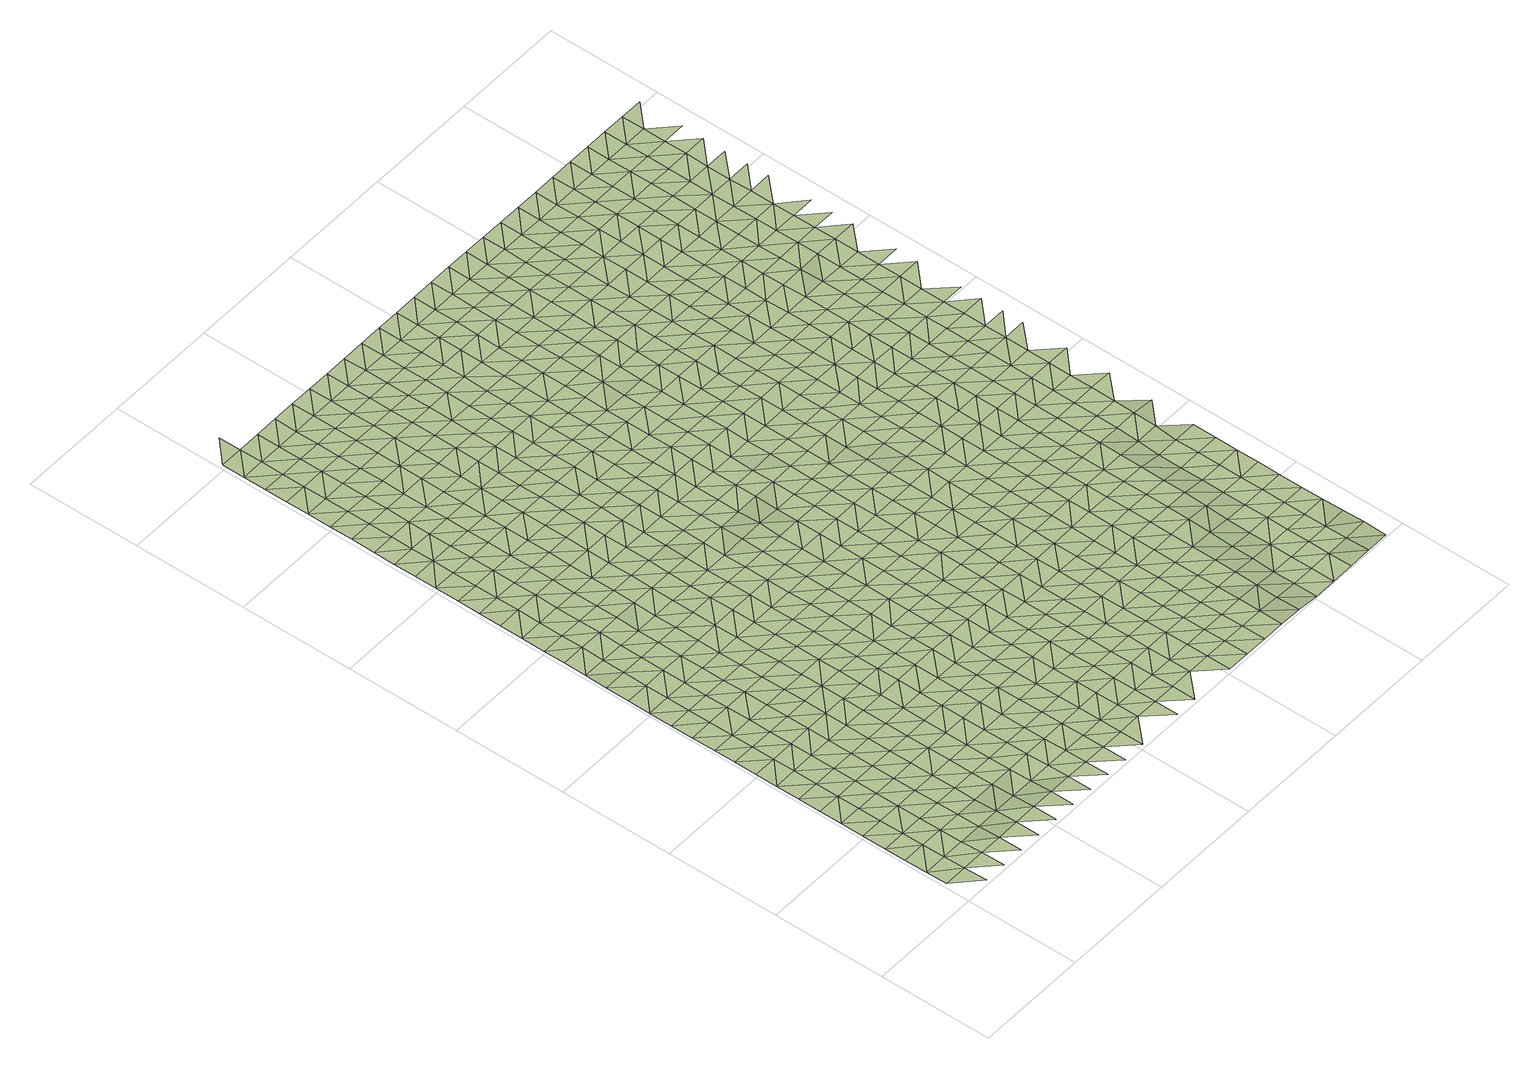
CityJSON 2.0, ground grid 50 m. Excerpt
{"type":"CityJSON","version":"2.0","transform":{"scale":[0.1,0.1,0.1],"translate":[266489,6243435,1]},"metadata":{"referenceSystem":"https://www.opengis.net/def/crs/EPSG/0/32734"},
"CityObjects":{
"terrain1":{"type":"TINRelief","geometry":[{"type":"CompositeSurface","lod":"1","boundaries":[[[0,1,2]],[[2,3,0]],[[4,5,1]],[[0,6,1]],[[5,4,7]],[[4,1,6]],[[8,9,7]],[[10,6,0]],[[8,7,4]],[[0,11,10]],[[12,13,9]],[[8,12,9]],[[4,6,14]],[[6,10,15]],[[14,8,4]],[[16,13,17]],[[12,18,13]],[[14,6,15]],[[16,17,19]],[[13,18,17]],[[20,12,8]],[[21,15,10]],[[8,14,22]],[[23,24,19]],[[25,21,10]],[[12,20,18]],[[8,22,20]],[[19,17,23]],[[14,15,26]],[[21,26,15]],[[18,27,17]],[[24,28,29]],[[23,30,24]],[[31,22,14]],[[18,20,27]],[[29,28,32]],[[26,31,14]],[[24,30,28]],[[17,33,23]],[[20,22,34]],[[33,17,27]],[[35,36,32]],[[37,26,21]],[[31,34,22]],[[38,30,23]],[[35,32,28]],[[37,21,39]],[[27,20,40]],[[23,33,38]],[[36,41,42]],[[43,31,26]],[[34,40,20]],[[41,36,35]],[[37,43,26]],[[44,33,27]],[[30,45,28]],[[30,38,46]],[[47,34,31]],[[48,49,42]],[[40,44,27]],[[35,28,45]],[[48,42,41]],[[31,43,47]],[[30,46,45]],[[38,33,50]],[[51,40,34]],[[52,53,49]],[[44,50,33]],[[35,54,41]],[[55,43,37]],[[34,47,51]],[[49,48,52]],[[56,46,38]],[[45,54,35]],[[37,57,55]],[[44,40,58]],[[50,56,38]],[[59,60,53]],[[58,40,51]],[[53,52,61]],[[48,41,62]],[[47,43,63]],[[54,64,41]],[[43,55,65]],[[66,50,44]],[[60,59,67]],[[45,46,68]],[[59,53,61]],[[56,69,46]],[[47,63,51]],[[48,62,52]],[[62,41,64]],[[44,58,66]],[[65,63,43]],[[45,68,54]],[[46,69,68]],[[70,56,50]],[[71,72,67]],[[58,51,73]],[[61,52,74]],[[50,66,70]],[[67,59,71]],[[75,64,54]],[[76,65,55]],[[73,51,63]],[[62,74,52]],[[69,56,77]],[[54,68,75]],[[78,76,55]],[[79,72,80]],[[77,56,70]],[[71,81,72]],[[59,61,82]],[[66,58,83]],[[58,73,84]],[[74,85,61]],[[79,80,86]],[[87,62,64]],[[88,63,65]],[[64,75,89]],[[80,72,81]],[[76,90,65]],[[66,83,70]],[[82,71,59]],[[68,69,91]],[[82,61,85]],[[83,58,84]],[[77,92,69]],[[63,88,73]],[[62,87,74]],[[87,64,89]],[[88,65,90]],[[93,86,94]],[[68,91,75]],[[69,92,91]],[[70,95,77]],[[96,81,71]],[[80,94,86]],[[97,84,73]],[[98,85,74]],[[95,70,83]],[[96,71,82]],[[89,75,99]],[[100,90,76]],[[97,73,88]],[[74,87,98]],[[101,102,93]],[[103,92,77]],[[94,104,93]],[[99,75,91]],[[76,105,100]],[[106,80,81]],[[84,107,83]],[[77,95,103]],[[81,96,108]],[[89,109,87]],[[102,101,110]],[[111,82,85]],[[101,93,104]],[[85,98,112]],[[97,107,84]],[[80,106,94]],[[88,90,113]],[[109,89,99]],[[106,81,108]],[[90,100,114]],[[115,95,83]],[[96,82,111]],[[91,92,116]],[[111,85,112]],[[92,103,117]],[[118,119,110]],[[87,120,98]],[[113,97,88]],[[107,115,83]],[[113,90,114]],[[121,104,94]],[[120,87,109]],[[118,110,101]],[[92,117,116]],[[122,99,91]],[[103,95,123]],[[124,108,96]],[[94,106,121]],[[125,107,97]],[[112,98,126]],[[127,128,119]],[[115,123,95]],[[124,96,111]],[[99,122,109]],[[114,100,129]],[[97,113,125]],[[118,127,119]],[[126,98,120]],[[91,116,122]],[[101,104,130]],[[108,131,106]],[[132,117,103]],[[104,121,133]],[[134,129,100]],[[112,135,111]],[[124,131,108]],[[123,132,103]],[[136,120,109]],[[130,118,101]],[[137,138,128]],[[139,115,107]],[[130,104,133]],[[107,125,140]],[[135,112,126]],[[127,141,128]],[[121,106,142]],[[113,114,143]],[[116,117,144]],[[136,109,122]],[[129,145,114]],[[138,137,146]],[[124,111,147]],[[131,142,106]],[[107,140,139]],[[128,141,137]],[[117,132,144]],[[113,143,125]],[[148,126,120]],[[149,123,115]],[[147,111,135]],[[143,114,145]],[[150,133,121]],[[151,127,118]],[[116,152,122]],[[120,136,148]],[[118,130,153]],[[154,146,155]],[[123,149,132]],[[156,131,124]],[[142,150,121]],[[115,139,149]],[[144,152,116]],[[140,125,157]],[[135,126,158]],[[127,151,141]],[[155,146,137]],[[118,153,151]],[[124,147,156]],[[133,159,130]],[[160,145,129]],[[143,157,125]],[[158,126,148]],[[154,161,162]],[[136,122,163]],[[150,159,133]],[[152,164,122]],[[129,165,160]],[[142,131,166]],[[167,137,141]],[[168,144,132]],[[161,154,155]],[[132,149,169]],[[131,156,170]],[[136,163,148]],[[171,153,130]],[[135,172,147]],[[139,140,173]],[[163,122,164]],[[157,174,140]],[[158,175,135]],[[141,151,167]],[[142,166,150]],[[176,177,162]],[[178,143,145]],[[159,171,130]],[[131,170,166]],[[168,132,169]],[[145,160,179]],[[139,173,149]],[[147,172,156]],[[180,152,144]],[[162,161,176]],[[135,175,172]],[[140,174,173]],[[181,155,137]],[[151,153,182]],[[143,178,157]],[[148,183,158]],[[137,167,184]],[[178,145,179]],[[185,159,150]],[[186,177,187]],[[152,180,164]],[[171,182,153]],[[183,148,163]],[[144,168,180]],[[188,169,149]],[[170,156,189]],[[185,150,166]],[[187,177,176]],[[137,184,181]],[[161,155,190]],[[191,174,157]],[[192,175,158]],[[167,151,193]],[[188,149,173]],[[172,189,156]],[[194,171,159]],[[163,164,195]],[[179,160,196]],[[157,178,191]],[[182,193,151]],[[158,183,192]],[[161,190,176]],[[197,186,198]],[[190,155,181]],[[185,194,159]],[[164,180,195]],[[187,199,186]],[[196,160,200]],[[166,170,201]],[[202,184,167]],[[168,169,203]],[[188,204,169]],[[189,205,170]],[[206,183,163]],[[207,182,171]],[[172,175,208]],[[209,173,174]],[[179,210,178]],[[197,198,211]],[[174,191,212]],[[175,192,213]],[[193,202,167]],[[186,199,198]],[[166,201,185]],[[176,214,187]],[[168,203,180]],[[195,206,163]],[[171,194,207]],[[170,205,201]],[[204,203,169]],[[210,179,196]],[[181,184,215]],[[173,209,188]],[[214,176,190]],[[175,213,208]],[[174,212,209]],[[216,193,182]],[[178,217,191]],[[192,183,218]],[[219,211,220]],[[221,189,172]],[[202,215,184]],[[222,194,185]],[[223,199,187]],[[224,195,180]],[[206,218,183]],[[182,207,216]],[[217,178,210]],[[198,220,211]],[[190,181,225]],[[204,188,226]],[[189,221,205]],[[227,196,200]],[[185,201,222]],[[187,214,223]],[[172,208,221]],[[224,180,203]],[[212,191,228]],[[229,213,192]],[[215,225,181]],[[188,209,226]],[[195,230,206]],[[231,202,193]],[[219,232,233]],[[196,227,210]],[[191,217,228]],[[193,216,234]],[[218,229,192]],[[220,235,219]],[[236,214,190]],[[207,194,237]],[[238,201,205]],[[239,198,199]],[[194,222,240]],[[230,195,224]],[[199,223,241]],[[212,242,209]],[[202,231,215]],[[203,204,243]],[[225,236,190]],[[193,234,231]],[[204,226,244]],[[205,221,238]],[[219,235,232]],[[245,218,206]],[[207,237,216]],[[208,213,246]],[[198,239,220]],[[240,237,194]],[[242,212,228]],[[229,247,213]],[[199,241,239]],[[222,201,248]],[[223,214,249]],[[217,210,250]],[[224,203,243]],[[245,206,230]],[[243,204,244]],[[210,227,251]],[[252,225,215]],[[209,253,226]],[[208,246,221]],[[236,249,214]],[[248,201,238]],[[213,247,246]],[[254,233,232]],[[234,216,255]],[[256,229,218]],[[257,235,220]],[[252,215,231]],[[210,251,250]],[[253,209,242]],[[258,240,222]],[[259,228,217]],[[260,241,223]],[[224,261,230]],[[218,245,256]],[[237,255,216]],[[220,239,257]],[[262,236,225]],[[244,226,263]],[[221,264,238]],[[248,258,222]],[[249,260,223]],[[243,261,224]],[[228,259,242]],[[247,229,265]],[[252,262,225]],[[217,250,259]],[[226,253,263]],[[264,221,246]],[[231,234,266]],[[232,235,267]],[[239,241,268]],[[251,227,269]],[[255,270,234]],[[265,229,256]],[[235,257,271]],[[245,230,272]],[[273,237,240]],[[238,274,248]],[[258,275,240]],[[261,276,230]],[[260,268,241]],[[269,227,277]],[[249,236,278]],[[266,252,231]],[[279,243,244]],[[262,280,236]],[[234,270,266]],[[244,263,281]],[[238,264,274]],[[235,271,267]],[[245,272,256]],[[246,247,282]],[[253,242,283]],[[257,239,284]],[[272,230,276]],[[242,259,285]],[[273,240,275]],[[265,286,247]],[[287,258,248]],[[288,255,237]],[[251,289,250]],[[243,279,261]],[[236,280,278]],[[279,244,281]],[[268,284,239]],[[251,269,290]],[[291,260,249]],[[253,283,263]],[[246,282,264]],[[247,286,282]],[[287,248,274]],[[242,285,283]],[[292,262,252]],[[255,288,270]],[[250,289,259]],[[293,265,256]],[[294,271,257]],[[237,273,288]],[[252,266,295]],[[251,290,289]],[[296,275,258]],[[260,291,268]],[[297,276,261]],[[249,278,291]],[[293,256,272]],[[284,294,257]],[[262,292,280]],[[298,281,263]],[[299,274,264]],[[258,287,296]],[[252,295,292]],[[261,279,297]],[[300,285,259]],[[265,301,286]],[[266,270,302]],[[263,283,298]],[[264,282,299]],[[271,303,267]],[[304,284,268]],[[305,290,269]],[[300,259,289]],[[288,302,270]],[[301,265,293]],[[294,306,271]],[[280,307,278]],[[308,272,276]],[[273,275,309]],[[275,296,310]],[[276,297,311]],[[304,268,291]],[[312,305,269]],[[287,274,313]],[[286,314,282]],[[315,295,266]],[[279,281,316]],[[307,280,292]],[[298,317,281]],[[299,318,274]],[[271,306,303]],[[272,308,293]],[[273,309,288]],[[283,285,319]],[[320,294,284]],[[308,276,311]],[[309,275,310]],[[300,321,285]],[[286,301,314]],[[302,315,266]],[[287,313,296]],[[278,322,291]],[[289,290,323]],[[279,316,297]],[[313,274,318]],[[316,281,317]],[[284,304,320]],[[305,324,290]],[[292,295,325]],[[283,319,298]],[[282,326,299]],[[307,322,278]],[[285,321,319]],[[327,302,288]],[[289,323,300]],[[301,293,328]],[[306,294,329]],[[326,282,314]],[[315,325,295]],[[290,324,323]],[[310,296,330]],[[311,297,331]],[[328,293,308]],[[327,288,309]],[[329,294,320]],[[332,317,298]],[[304,291,333]],[[334,318,299]],[[335,305,312]],[[313,330,296]],[[322,336,291]],[[331,297,316]],[[337,307,292]],[[321,300,338]],[[301,339,314]],[[302,340,315]],[[325,341,292]],[[298,319,332]],[[299,326,334]],[[311,342,308]],[[303,306,343]],[[304,333,320]],[[305,335,324]],[[300,323,338]],[[340,302,327]],[[333,291,336]],[[328,339,301]],[[329,344,306]],[[309,310,345]],[[337,292,341]],[[330,346,310]],[[342,311,331]],[[347,322,307]],[[348,313,318]],[[349,326,314]],[[350,319,321]],[[351,325,315]],[[352,316,317]],[[317,332,353]],[[318,334,354]],[[306,344,343]],[[355,328,308]],[[327,309,345]],[[320,356,329]],[[345,310,346]],[[321,338,350]],[[339,349,314]],[[351,315,340]],[[313,348,330]],[[322,347,336]],[[323,324,357]],[[316,352,331]],[[307,337,347]],[[355,308,342]],[[348,318,354]],[[352,317,353]],[[356,320,333]],[[324,335,358]],[[359,341,325]],[[332,319,360]],[[334,326,361]],[[327,362,340]],[[323,357,338]],[[363,344,329]],[[349,361,326]],[[325,351,359]],[[360,319,350]],[[324,358,357]],[[364,346,330]],[[333,336,365]],[[366,339,328]],[[367,342,331]],[[328,355,368]],[[345,362,327]],[[329,356,363]],[[369,353,332]],[[370,354,334]],[[330,348,364]],[[336,347,365]],[[367,331,352]],[[337,341,371]],[[338,372,350]],[[339,366,349]],[[341,359,373]],[[328,368,366]],[[360,369,332]],[[361,370,334]],[[374,355,342]],[[351,340,375]],[[343,344,376]],[[377,356,333]],[[378,358,335]],[[372,338,357]],[[362,379,340]],[[344,363,380]],[[337,371,347]],[[381,345,346]],[[348,354,382]],[[371,341,373]],[[346,364,383]],[[367,374,342]],[[365,377,333]],[[378,335,384]],[[350,385,360]],[[351,375,359]],[[352,353,386]],[[375,340,379]],[[369,387,353]],[[370,382,354]],[[344,380,376]],[[355,388,368]],[[345,381,362]],[[361,349,389]],[[363,356,390]],[[383,381,346]],[[349,366,391]],[[350,372,385]],[[364,348,392]],[[393,365,347]],[[357,358,394]],[[386,367,352]],[[355,374,388]],[[386,353,387]],[[377,390,356]],[[378,395,358]],[[373,359,396]],[[397,369,360]],[[393,347,371]],[[349,391,389]],[[382,392,348]],[[398,379,362]],[[368,399,366]],[[357,394,372]],[[400,380,363]],[[401,370,361]],[[375,396,359]],[[397,360,385]],[[358,395,394]],[[402,383,364]],[[365,403,377]],[[404,374,367]],[[384,405,378]],[[399,368,388]],[[362,381,398]],[[390,400,363]],[[406,387,369]],[[370,401,382]],[[392,402,364]],[[403,365,393]],[[361,389,401]],[[367,386,404]],[[371,373,407]],[[408,385,372]],[[391,366,409]],[[396,410,373]],[[369,397,406]],[[411,375,379]],[[380,412,376]],[[413,390,377]],[[395,378,414]],[[372,394,408]],[[379,398,415]],[[409,366,399]],[[400,416,380]],[[393,371,407]],[[417,388,374]],[[381,383,418]],[[407,373,410]],[[402,419,383]],[[374,404,420]],[[413,377,403]],[[378,405,414]],[[392,382,421]],[[375,411,396]],[[386,387,422]],[[411,379,415]],[[382,401,423]],[[387,406,424]],[[380,416,412]],[[388,417,399]],[[381,418,398]],[[391,425,389]],[[397,385,426]],[[427,394,395]],[[428,400,390]],[[417,374,420]],[[418,383,419]],[[408,429,385]],[[391,409,430]],[[393,431,403]],[[386,422,404]],[[382,423,421]],[[422,387,424]],[[395,414,427]],[[390,413,428]],[[432,402,392]],[[433,410,396]],[[389,425,401]],[[397,426,406]],[[407,431,393]],[[391,430,425]],[[426,385,429]],[[415,398,434]],[[394,435,408]],[[409,399,436]],[[416,400,437]],[[396,411,433]],[[402,432,419]],[[420,404,438]],[[405,439,414]],[[392,421,432]],[[436,399,417]],[[434,398,418]],[[435,394,427]],[[437,400,428]],[[424,406,440]],[[413,403,441]],[[442,423,401]],[[431,443,403]],[[438,404,422]],[[444,407,410]],[[445,429,408]],[[446,430,409]],[[415,447,411]],[[410,433,448]],[[426,440,406]],[[442,401,425]],[[420,449,417]],[[412,416,450]],[[413,441,428]],[[414,451,427]],[[408,435,445]],[[447,415,434]],[[441,403,443]],[[436,446,409]],[[437,452,416]],[[407,444,431]],[[453,418,419]],[[444,410,448]],[[419,432,454]],[[449,420,438]],[[451,414,439]],[[455,421,423]],[[411,456,433]],[[457,422,424]],[[440,458,424]],[[442,459,423]],[[416,452,450]],[[460,436,417]],[[425,430,461]],[[462,426,429]],[[435,427,463]],[[428,464,437]],[[453,419,454]],[[429,445,465]],[[446,466,430]],[[456,411,447]],[[421,455,432]],[[467,443,431]],[[468,434,418]],[[422,457,438]],[[460,417,449]],[[423,459,455]],[[457,424,458]],[[464,428,441]],[[463,427,451]],[[448,433,469]],[[426,462,440]],[[425,461,442]],[[431,444,467]],[[430,466,461]],[[462,429,465]],[[434,468,447]],[[435,470,445]],[[471,452,437]],[[418,453,468]],[[469,433,456]],[[454,432,472]],[[441,443,473]],[[474,446,436]],[[475,449,438]],[[476,451,439]],[[436,460,477]],[[470,435,463]],[[437,464,471]],[[448,478,444]],[[479,458,440]],[[459,442,480]],[[472,432,455]],[[443,467,473]],[[475,438,457]],[[465,445,481]],[[446,474,466]],[[478,448,469]],[[436,477,474]],[[440,462,479]],[[442,461,480]],[[482,460,449]],[[483,456,447]],[[452,484,450]],[[485,464,441]],[[486,463,451]],[[481,445,470]],[[447,468,487]],[[452,471,488]],[[444,489,467]],[[453,454,490]],[[491,455,459]],[[454,472,492]],[[475,482,449]],[[473,485,441]],[[476,486,451]],[[465,493,462]],[[456,483,469]],[[457,458,494]],[[489,444,478]],[[447,487,483]],[[458,479,495]],[[459,480,491]],[[452,488,484]],[[453,490,468]],[[496,461,466]],[[497,470,463]],[[471,464,498]],[[490,454,492]],[[493,465,481]],[[466,474,499]],[[455,500,472]],[[473,467,501]],[[502,477,460]],[[494,475,457]],[[482,503,460]],[[494,458,495]],[[485,498,464]],[[463,486,497]],[[504,478,469]],[[462,505,479]],[[461,496,480]],[[501,467,489]],[[455,491,500]],[[466,499,496]],[[487,468,506]],[[481,470,507]],[[477,502,474]],[[508,488,471]],[[460,503,502]],[[504,469,483]],[[505,462,493]],[[509,492,472]],[[485,473,510]],[[511,486,476]],[[506,468,490]],[[497,507,470]],[[498,508,471]],[[512,489,478]],[[513,482,475]],[[495,479,514]],[[480,515,491]],[[472,500,509]],[[473,501,510]],[[475,494,516]],[[517,493,481]],[[499,474,518]],[[504,512,478]],[[514,479,505]],[[515,480,496]],[[482,513,503]],[[483,487,519]],[[484,488,520]],[[507,517,481]],[[487,506,521]],[[475,516,513]],[[518,474,502]],[[508,522,488]],[[523,490,492]],[[500,491,524]],[[495,525,494]],[[526,498,485]],[[497,486,527]],[[509,528,492]],[[485,510,529]],[[486,511,530]],[[501,489,531]],[[499,532,496]],[[533,505,493]],[[519,504,483]],[[512,534,489]],[[487,521,519]],[[525,495,514]],[[524,491,515]],[[488,522,520]],[[535,502,503]],[[490,523,506]],[[527,507,497]],[[523,492,528]],[[517,533,493]],[[532,499,518]],[[485,529,526]],[[527,486,530]],[[509,500,536]],[[501,531,510]],[[537,508,498]],[[516,494,538]],[[489,534,531]],[[503,513,535]],[[539,515,496]],[[536,500,524]],[[538,494,525]],[[540,512,504]],[[541,521,506]],[[507,542,517]],[[514,505,543]],[[508,537,522]],[[496,532,539]],[[504,519,544]],[[533,545,505]],[[498,526,537]],[[546,528,509]],[[547,529,510]],[[548,518,502]],[[516,549,513]],[[530,511,550]],[[502,535,551]],[[506,523,541]],[[507,527,542]],[[512,540,534]],[[524,515,552]],[[509,536,546]],[[510,531,547]],[[504,544,540]],[[505,545,543]],[[549,516,538]],[[553,533,517]],[[521,554,519]],[[555,525,514]],[[502,551,548]],[[552,515,539]],[[513,556,535]],[[532,518,557]],[[522,558,520]],[[530,559,527]],[[553,517,542]],[[541,554,521]],[[522,537,560]],[[534,561,531]],[[523,528,562]],[[525,555,538]],[[526,529,563]],[[528,546,564]],[[556,513,549]],[[514,543,555]],[[547,565,529]],[[559,530,550]],[[536,524,566]],[[532,557,539]],[[567,545,533]],[[568,544,519]],[[561,534,540]],[[557,518,548]],[[552,569,524]],[[522,560,558]],[[551,535,570]],[[562,541,523]],[[542,527,571]],[[526,563,537]],[[562,528,564]],[[553,567,533]],[[554,568,519]],[[529,565,563]],[[531,572,547]],[[536,566,546]],[[570,535,556]],[[524,569,566]],[[571,527,559]],[[540,544,573]],[[545,574,543]],[[539,575,552]],[[549,538,576]],[[572,531,561]],[[538,555,577]],[[578,554,541]],[[551,579,548]],[[553,542,580]],[[581,560,537]],[[575,539,557]],[[568,573,544]],[[545,567,574]],[[564,546,582]],[[583,565,547]],[[556,549,576]],[[584,559,550]],[[579,551,570]],[[541,562,578]],[[580,542,571]],[[581,537,563]],[[538,577,576]],[[543,585,555]],[[586,569,552]],[[566,582,546]],[[547,572,583]],[[561,540,587]],[[588,567,553]],[[548,589,557]],[[573,590,540]],[[585,543,574]],[[552,575,586]],[[556,591,570]],[[592,568,554]],[[558,560,593]],[[594,571,559]],[[553,580,588]],[[554,578,595]],[[589,548,579]],[[581,596,560]],[[572,561,587]],[[562,564,597]],[[577,555,598]],[[599,563,565]],[[587,540,590]],[[582,600,564]],[[576,591,556]],[[565,583,601]],[[584,594,559]],[[602,566,569]],[[575,557,603]],[[554,595,592]],[[569,586,604]],[[598,555,585]],[[560,596,593]],[[579,570,605]],[[562,597,578]],[[606,573,568]],[[574,567,607]],[[563,599,581]],[[597,564,600]],[[567,588,608]],[[603,557,589]],[[565,601,599]],[[566,602,582]],[[572,609,583]],[[610,580,571]],[[591,605,570]],[[569,604,602]],[[594,611,571]],[[573,606,590]],[[575,612,586]],[[585,574,607]],[[613,576,577]],[[609,572,587]],[[607,567,608]],[[568,592,606]],[[577,598,614]],[[595,578,615]],[[580,610,588]],[[589,579,616]],[[596,581,617]],[[575,603,612]],[[571,611,610]],[[618,600,582]],[[601,583,619]],[[576,613,591]],[[605,616,579]],[[597,615,578]],[[581,599,617]],[[577,614,613]],[[585,620,598]],[[604,586,621]],[[622,594,584]],[[582,602,618]],[[619,583,609]],[[623,587,590]],[[608,588,624]],[[590,606,625]],[[620,585,607]],[[621,586,612]],[[605,591,626]],[[603,589,627]],[[596,628,593]],[[592,595,629]],[[601,630,599]],[[594,622,611]],[[610,624,588]],[[615,631,595]],[[616,632,589]],[[596,617,633]],[[584,634,622]],[[587,623,609]],[[635,597,600]],[[604,636,602]],[[614,598,637]],[[623,590,625]],[[600,618,638]],[[613,626,591]],[[630,601,619]],[[592,629,606]],[[589,632,627]],[[595,631,629]],[[637,598,620]],[[636,604,621]],[[596,633,628]],[[639,616,605]],[[597,635,615]],[[640,612,603]],[[607,608,641]],[[611,642,610]],[[599,643,617]],[[635,600,638]],[[624,644,608]],[[602,645,618]],[[646,619,609]],[[614,647,613]],[[626,639,605]],[[643,599,630]],[[611,622,642]],[[648,625,606]],[[620,607,641]],[[612,640,621]],[[646,609,623]],[[645,602,636]],[[603,627,640]],[[641,608,644]],[[614,637,647]],[[649,631,615]],[[650,632,616]],[[633,617,651]],[[648,606,629]],[[638,618,652]],[[653,624,610]],[[654,630,619]],[[613,655,626]],[[634,656,622]],[[615,635,649]],[[639,650,616]],[[610,642,657]],[[617,643,651]],[[620,658,637]],[[659,636,621]],[[652,618,645]],[[646,654,619]],[[647,655,613]],[[623,625,660]],[[624,653,644]],[[648,661,625]],[[610,657,653]],[[658,620,641]],[[659,621,640]],[[638,662,635]],[[663,639,626]],[[632,664,627]],[[665,629,631]],[[628,633,666]],[[622,667,642]],[[631,649,668]],[[650,669,632]],[[633,651,670]],[[660,646,623]],[[671,645,636]],[[647,637,672]],[[643,630,673]],[[660,625,661]],[[662,638,652]],[[626,655,663]],[[654,674,630]],[[667,622,656]],[[627,664,640]],[[641,644,675]],[[629,665,648]],[[631,668,665]],[[632,669,664]],[[672,637,658]],[[636,659,671]],[[633,670,666]],[[676,650,639]],[[635,677,649]],[[657,642,678]],[[643,673,651]],[[653,675,644]],[[630,674,673]],[[655,647,679]],[[639,663,676]],[[677,635,662]],[[678,642,667]],[[652,645,680]],[[681,654,646]],[[661,648,682]],[[683,658,641]],[[646,660,684]],[[645,671,685]],[[679,647,672]],[[668,649,686]],[[657,687,653]],[[669,650,688]],[[689,670,651]],[[659,640,690]],[[648,665,682]],[[664,691,640]],[[675,683,641]],[[654,681,674]],[[692,667,656]],[[645,685,680]],[[646,684,681]],[[688,650,676]],[[686,649,677]],[[687,657,678]],[[651,673,689]],[[660,661,693]],[[694,662,652]],[[663,655,695]],[[696,672,658]],[[659,690,671]],[[690,640,691]],[[655,679,697]],[[698,675,653]],[[668,699,665]],[[661,682,693]],[[683,696,658]],[[663,695,676]],[[662,694,677]],[[664,669,700]],[[670,701,666]],[[674,702,673]],[[703,678,667]],[[652,680,694]],[[653,687,698]],[[699,668,686]],[[695,655,697]],[[688,704,669]],[[689,705,670]],[[706,684,660]],[[685,671,707]],[[679,672,708]],[[674,681,702]],[[692,703,667]],[[709,683,675]],[[665,710,682]],[[693,706,660]],[[669,704,700]],[[696,708,672]],[[690,707,671]],[[670,705,701]],[[676,711,688]],[[712,686,677]],[[664,713,691]],[[673,714,689]],[[709,675,698]],[[710,665,699]],[[681,684,715]],[[687,678,716]],[[717,697,679]],[[711,676,695]],[[712,677,694]],[[714,673,702]],[[703,718,678]],[[685,719,680]],[[693,682,720]],[[721,696,683]],[[706,715,684]],[[707,722,685]],[[664,700,713]],[[708,717,679]],[[723,699,686]],[[698,687,716]],[[724,704,688]],[[725,705,689]],[[726,690,691]],[[682,710,720]],[[709,721,683]],[[678,718,716]],[[680,719,694]],[[702,681,727]],[[695,697,728]],[[685,722,719]],[[688,711,724]],[[686,712,723]],[[689,714,725]],[[729,708,696]],[[690,726,707]],[[715,727,681]],[[726,691,713]],[[717,728,697]],[[693,730,706]],[[698,731,709]],[[693,720,732]],[[696,721,729]],[[733,711,695]],[[704,734,700]],[[710,699,735]],[[705,736,701]],[[737,714,702]],[[731,698,716]],[[699,723,738]],[[704,724,739]],[[705,725,740]],[[730,715,706]],[[712,694,741]],[[742,722,707]],[[743,717,708]],[[693,732,730]],[[719,744,694]],[[728,733,695]],[[727,737,702]],[[713,700,734]],[[745,721,709]],[[710,735,720]],[[704,739,734]],[[699,738,735]],[[708,729,743]],[[707,726,742]],[[705,740,736]],[[724,711,746]],[[712,741,723]],[[725,714,747]],[[741,694,744]],[[709,731,745]],[[728,717,748]],[[733,746,711]],[[737,747,714]],[[719,722,749]],[[750,727,715]],[[751,732,720]],[[726,713,752]],[[715,730,753]],[[722,742,754]],[[748,717,743]],[[738,723,755]],[[756,739,724]],[[729,721,757]],[[758,740,725]],[[734,752,713]],[[720,735,751]],[[721,745,759]],[[722,754,749]],[[715,753,750]],[[746,756,724]],[[741,755,723]],[[747,758,725]],[[730,732,760]],[[719,761,744]],[[762,733,728]],[[729,757,743]],[[763,737,727]],[[742,726,764]],[[759,757,721]],[[748,765,728]],[[732,751,760]],[[752,764,726]],[[733,762,746]],[[734,739,766]],[[738,767,735]],[[736,740,768]],[[737,763,747]],[[719,749,761]],[[755,769,738]],[[727,750,763]],[[756,770,739]],[[728,765,762]],[[758,771,740]],[[772,753,730]],[[773,741,744]],[[774,754,742]],[[743,775,748]],[[766,752,734]],[[767,751,735]],[[730,760,772]],[[739,770,766]],[[738,769,767]],[[764,774,742]],[[775,743,757]],[[740,771,768]],[[776,756,746]],[[741,773,755]],[[777,758,747]],[[773,744,761]],[[778,765,748]],[[776,746,762]],[[777,747,763]],[[754,779,749]],[[750,753,780]],[[752,781,764]],[[772,782,753]],[[774,783,754]],[[748,775,778]],[[760,751,784]],[[785,769,755]],[[786,770,756]],[[787,771,758]],[[781,752,766]],[[788,751,767]],[[761,749,779]],[[750,780,763]],[[754,783,779]],[[753,782,780]],[[776,786,756]],[[755,773,785]],[[758,777,787]],[[784,772,760]],[[762,765,789]],[[790,774,764]],[[784,751,788]],[[781,790,764]],[[789,776,762]],[[773,761,791]],[[766,770,792]],[[771,793,768]],[[767,769,794]],[[769,785,795]],[[786,796,770]],[[771,787,797]],[[798,782,772]],[[799,783,774]],[[777,763,800]],[[779,791,761]],[[780,801,763]],[[766,792,781]],[[798,772,784]],[[770,796,792]],[[769,795,794]],[[774,790,799]],[[771,797,793]],[[785,773,802]],[[803,788,767]],[[777,800,787]],[[800,763,801]],[[804,786,776]],[[791,802,773]],[[805,779,783]],[[806,780,782]],[[782,798,807]],[[783,799,808]],[[767,794,803]],[[809,784,788]],[[810,795,785]],[[786,804,796]],[[797,787,811]],[[790,781,812]],[[781,792,813]],[[805,791,779]],[[783,808,805]],[[782,807,806]],[[802,810,785]],[[800,811,787]],[[798,784,809]],[[780,814,801]],[[790,812,799]],[[809,788,803]],[[812,781,813]],[[791,815,802]],[[792,796,816]],[[795,817,794]],[[793,797,818]],[[810,819,795]],[[780,806,814]],[[811,820,797]],[[821,807,798]],[[808,799,822]],[[823,800,801]],[[815,791,805]],[[816,813,792]],[[794,817,803]],[[798,809,821]],[[795,819,817]],[[812,822,799]],[[797,820,818]],[[824,810,802]],[[800,823,811]],[[823,801,814]],[[825,805,808]],[[824,802,815]],[[806,807,826]],[[803,827,809]],[[821,828,807]],[[808,822,825]],[[829,819,810]],[[830,820,811]],[[831,812,813]],[[827,803,817]],[[815,805,832]],[[814,806,826]],[[807,828,826]],[[810,824,829]],[[811,823,830]],[[833,821,809]],[[805,825,832]],[[834,822,812]],[[833,809,827]],[[817,819,835]],[[820,836,818]],[[823,814,837]],[[819,829,838]],[[820,830,839]],[[824,815,840]],[[832,841,815]],[[826,837,814]],[[821,842,828]],[[825,822,843]],[[821,833,844]],[[819,838,835]],[[820,839,836]],[[824,840,829]],[[845,827,817]],[[830,823,846]],[[840,815,841]],[[843,832,825]],[[821,844,842]],[[837,846,823]],[[826,828,847]],[[827,845,833]],[[817,835,845]],[[838,829,848]],[[849,839,830]],[[850,841,832]],[[847,837,826]],[[828,842,847]],[[840,848,829]],[[846,849,830]],[[833,851,844]],[[833,845,852]],[[838,853,835]],[[836,839,854]],[[855,846,837]],[[848,856,838]],[[849,857,839]],[[842,844,851]],[[858,840,841]],[[833,852,851]],[[837,847,855]],[[835,853,845]],[[838,856,853]],[[839,857,854]],[[840,858,848]],[[846,859,849]],[[846,855,860]],[[847,842,861]],[[862,852,845]],[[842,851,863]],[[864,856,848]],[[859,857,849]],[[862,845,853]],[[846,860,859]],[[847,861,855]],[[842,863,861]],[[865,851,852]],[[862,866,852]],[[853,856,867]],[[857,868,854]],[[860,855,869]],[[857,859,870]],[[865,863,851]],[[852,866,865]],[[861,869,855]],[[853,867,862]],[[857,870,868]],[[859,860,871]],[[860,869,871]],[[872,861,863]],[[866,862,873]],[[874,863,865]],[[875,870,859]],[[863,874,872]],[[859,871,875]],[[865,866,876]],[[877,869,861]],[[868,870,878]],[[861,872,877]],[[875,879,870]],[[871,869,880]],[[881,874,865]],[[870,879,878]],[[880,875,871]],[[880,869,877]],[[882,872,874]],[[883,879,875]],[[883,875,880]],[[884,877,872]],[[879,885,878]],[[879,883,886]],[[887,880,877]],[[879,886,885]],[[883,880,887]],[[888,886,883]],[[885,886,889]]]}]}
},
"vertices":[
[110,110,21],[9,205,16],[9,110,19],[110,5,25],[110,305,15],[9,305,15],[110,205,17],[9,400,14],[110,400,14],[9,505,13],[210,110,22],[210,5,26],[110,505,13],[9,605,14],[210,305,16],[210,205,18],[9,705,14],[110,705,13],[110,605,13],[9,805,14],[210,505,13],[310,110,23],[210,400,15],[110,805,14],[9,910,12],[310,5,25],[310,205,18],[210,605,13],[110,1005,12],[9,1005,13],[110,910,13],[310,305,16],[9,1105,14],[210,705,13],[310,400,15],[110,1105,13],[9,1200,13],[410,110,24],[210,805,14],[410,5,25],[310,505,13],[110,1200,13],[9,1305,12],[410,205,20],[310,605,13],[210,1005,13],[210,910,15],[410,305,15],[110,1305,12],[9,1405,10],[310,705,13],[410,400,15],[110,1405,10],[9,1505,11],[210,1105,12],[510,110,25],[310,805,14],[510,5,25],[410,505,14],[110,1605,11],[9,1605,11],[110,1505,11],[210,1305,12],[510,305,15],[210,1200,14],[510,205,20],[410,605,13],[9,1710,11],[310,1005,15],[310,910,15],[410,705,13],[110,1710,12],[9,1805,16],[510,400,15],[210,1405,10],[310,1105,14],[610,110,25],[410,805,14],[610,5,25],[9,1905,17],[110,1905,17],[110,1805,15],[210,1605,11],[510,605,13],[510,505,14],[210,1505,11],[9,2000,16],[310,1305,13],[610,305,16],[310,1200,14],[610,205,20],[410,1005,15],[410,910,14],[9,2105,16],[110,2000,16],[510,705,13],[210,1710,12],[610,400,15],[310,1405,10],[410,1105,16],[710,110,24],[110,2205,20],[9,2205,17],[510,805,14],[110,2105,18],[710,5,24],[210,1905,17],[610,505,14],[210,1805,14],[410,1200,15],[9,2305,19],[310,1605,10],[310,1505,10],[710,305,17],[710,205,21],[610,605,13],[510,1005,15],[510,910,14],[110,2305,20],[9,2405,19],[410,1305,14],[210,2000,16],[510,1105,16],[610,705,13],[310,1710,11],[710,400,15],[410,1405,12],[110,2405,19],[9,2510,19],[810,110,23],[210,2205,20],[310,1805,12],[610,805,14],[210,2105,16],[810,5,23],[410,1505,11],[510,1200,15],[110,2605,19],[9,2605,18],[710,605,13],[710,505,14],[110,2510,19],[310,1905,16],[810,305,17],[610,910,14],[810,205,20],[9,2705,18],[410,1605,11],[510,1305,14],[710,705,13],[310,2000,17],[210,2405,19],[610,1005,14],[210,2305,20],[9,2800,19],[110,2705,18],[410,1710,10],[810,400,15],[510,1405,12],[310,2105,16],[911,110,20],[110,2800,19],[9,2905,21],[610,1200,14],[610,1105,14],[911,5,20],[410,1905,13],[210,2510,19],[710,910,14],[710,805,13],[410,1805,11],[310,2205,19],[510,1605,11],[810,605,13],[810,505,15],[510,1505,11],[110,2905,21],[9,3005,21],[911,305,18],[911,205,20],[710,1005,14],[210,2705,18],[310,2305,20],[610,1305,15],[210,2605,19],[410,2000,17],[9,3110,19],[110,3005,21],[810,705,13],[510,1710,10],[210,2800,18],[911,400,16],[610,1405,12],[310,2405,19],[410,2105,16],[710,1105,13],[1011,110,21],[9,3210,18],[110,3210,18],[110,3110,19],[1011,5,22],[510,1905,13],[310,2510,19],[810,910,14],[810,805,13],[510,1805,11],[710,1200,14],[410,2205,17],[610,1605,11],[911,605,14],[1011,205,21],[9,3310,19],[911,505,15],[610,1505,11],[210,2905,21],[310,2605,19],[410,2305,20],[1011,305,20],[710,1305,15],[9,3410,19],[110,3310,18],[610,1710,11],[510,2000,17],[210,3005,21],[810,1005,14],[310,2705,19],[911,705,14],[1111,110,21],[1011,400,18],[710,1405,13],[810,1105,13],[410,2510,19],[110,3510,18],[9,3510,18],[410,2405,19],[110,3410,18],[310,2800,18],[510,2205,17],[610,1805,10],[210,3210,18],[510,2105,16],[210,3110,20],[1011,505,16],[911,910,14],[911,805,13],[810,1200,13],[710,1605,11],[710,1505,11],[610,1905,12],[310,2905,20],[1111,305,19],[1111,205,21],[410,2605,19],[1011,605,15],[110,3610,17],[510,2305,20],[810,1305,15],[210,3310,19],[610,2000,16],[1111,400,18],[310,3005,22],[911,1005,14],[410,2705,19],[1011,705,14],[710,1710,11],[810,1405,13],[510,2510,19],[210,3510,19],[310,3110,21],[1211,110,22],[510,2405,19],[210,3410,19],[911,1200,14],[610,2205,16],[710,1805,10],[610,2105,16],[911,1105,13],[1211,5,20],[410,2905,20],[1011,910,13],[410,2800,19],[1011,805,14],[810,1605,11],[1111,605,15],[310,3210,19],[1111,505,16],[810,1505,11],[710,1905,11],[610,2305,19],[1211,305,19],[1211,205,21],[410,3005,21],[510,2705,19],[911,1305,15],[310,3310,19],[510,2605,19],[710,2000,16],[1011,1005,14],[1111,705,14],[810,1710,10],[1211,400,19],[911,1405,14],[610,2405,20],[310,3510,20],[410,3110,22],[1311,110,21],[310,3410,19],[510,2800,19],[1011,1200,14],[710,2205,15],[710,2105,17],[1011,1105,14],[1311,5,21],[810,1905,12],[911,1505,13],[610,2510,20],[1111,910,13],[1111,805,14],[810,1805,10],[1211,605,15],[410,3210,22],[1211,505,16],[510,2905,20],[1311,305,18],[1311,205,20],[610,2605,19],[911,1605,13],[710,2305,18],[1011,1305,16],[410,3310,21],[810,2000,15],[1111,1005,14],[1211,705,14],[510,3110,22],[911,1710,12],[1411,110,21],[510,3005,21],[610,2800,19],[1311,400,18],[1011,1405,15],[710,2405,20],[610,2705,19],[1111,1105,14],[410,3510,21],[410,3410,21],[810,2205,16],[810,2105,17],[610,2905,21],[911,1905,14],[1011,1505,14],[1311,505,17],[710,2510,20],[1211,910,13],[1211,805,14],[911,1805,16],[1111,1200,14],[510,3210,22],[1411,305,18],[1411,205,20],[710,2605,19],[1311,605,15],[1011,1605,14],[810,2305,17],[510,3310,21],[911,2000,16],[610,3005,23],[1111,1405,15],[1211,1005,14],[1111,1305,14],[1311,705,14],[1011,1710,13],[710,2800,19],[1411,400,18],[710,2705,19],[1211,1105,14],[810,2510,19],[510,3510,21],[610,3110,23],[1511,110,21],[810,2405,19],[510,3410,21],[911,2205,16],[1011,1805,21],[911,2105,17],[1511,5,21],[1411,505,17],[1311,910,13],[1311,805,14],[1211,1200,14],[1111,1605,13],[610,3210,23],[1111,1505,14],[1011,1905,15],[710,2905,20],[1511,305,18],[1511,205,20],[810,2605,19],[1411,605,15],[911,2305,16],[1211,1305,13],[610,3310,22],[1111,1710,13],[1011,2000,17],[710,3005,22],[1311,1005,14],[1611,5,21],[1411,705,14],[810,2800,18],[1511,400,18],[1211,1405,14],[810,2705,19],[911,2510,19],[610,3510,20],[710,3110,23],[1611,110,20],[911,2405,19],[610,3410,22],[1311,1200,18],[1011,2205,16],[1011,2105,17],[1311,1105,17],[1111,1905,17],[1411,910,13],[1111,1805,13],[1411,805,14],[1211,1605,13],[1511,605,15],[1611,205,20],[710,3210,22],[1511,505,17],[1211,1505,13],[810,2905,18],[1111,2000,15],[911,2605,19],[1011,2305,15],[1611,305,18],[1311,1305,15],[710,3310,22],[1411,1005,14],[1712,5,20],[1511,705,15],[810,3110,22],[1211,1710,13],[810,3005,20],[911,2800,18],[1611,400,17],[1311,1405,16],[1011,2405,17],[911,2705,19],[1411,1105,17],[710,3510,20],[1712,110,20],[710,3410,22],[1111,2205,16],[1111,2105,16],[1211,1905,14],[1011,2510,17],[1511,910,14],[1511,805,15],[1211,1805,13],[1411,1200,18],[1311,1605,15],[1611,605,16],[1712,205,20],[810,3210,22],[1611,505,17],[1311,1505,16],[911,2905,18],[1111,2305,17],[1011,2605,19],[1712,305,18],[810,3310,22],[1211,2000,13],[911,3005,19],[1411,1405,16],[1511,1005,17],[1812,5,20],[1411,1305,15],[1011,2705,18],[1611,705,16],[1311,1710,15],[1712,400,18],[1511,1105,18],[1111,2510,16],[810,3510,21],[911,3110,22],[1812,110,19],[1111,2405,15],[810,3410,22],[1011,2800,19],[1211,2205,16],[1311,1805,15],[1211,2105,14],[1712,505,18],[1611,910,16],[1611,805,16],[1411,1605,15],[1812,205,20],[911,3210,22],[1411,1505,16],[1311,1905,17],[1011,2905,18],[1511,1305,18],[1511,1200,18],[1111,2605,16],[1712,605,18],[1211,2305,17],[1812,305,19],[911,3310,22],[1311,2000,18],[1011,3005,18],[1912,5,15],[1111,2705,20],[1611,1105,18],[1712,705,18],[1411,1710,15],[1611,1005,19],[1812,400,18],[1511,1405,18],[1211,2510,15],[911,3510,22],[1211,2405,16],[911,3410,22],[1311,2205,20],[1411,1805,15],[1712,805,18],[1011,3210,22],[1912,205,15],[1311,2105,18],[1011,3110,21],[1912,110,10],[1111,2905,19],[1511,1505,18],[1812,505,19],[1111,2800,18],[1611,1200,19],[1411,1905,17],[1011,3310,23],[1712,910,19],[1511,1605,18],[1211,2705,20],[1311,2305,18],[1912,305,19],[1812,705,20],[1211,2605,15],[1812,605,19],[1411,2000,18],[1111,3005,18],[1611,1405,20],[1712,1005,20],[2012,5,5],[1611,1305,19],[1511,1710,18],[1912,400,20],[1311,2405,18],[1812,805,20],[1712,1105,21],[1611,1505,22],[1011,3510,22],[2012,110,4],[1011,3410,23],[1211,2800,19],[1411,2205,20],[1111,3210,20],[1411,2105,18],[1111,3110,18],[1511,1905,21],[1912,505,21],[1311,2510,17],[1511,1805,20],[1712,1200,22],[2012,205,5],[1211,2905,19],[1311,2605,17],[1912,605,21],[1611,1605,24],[1812,1005,21],[1812,910,21],[1411,2305,18],[1712,1305,22],[2012,305,9],[1111,3310,23],[1511,2000,21],[1211,3005,19],[2112,5,4],[1912,705,22],[1611,1710,24],[1311,2800,20],[2012,400,12],[1712,1405,23],[1311,2705,19],[1812,1105,22],[1411,2510,17],[1111,3510,23],[2112,110,4],[1411,2405,18],[1111,3410,23],[1511,2205,23],[1912,805,22],[1211,3210,19],[1511,2105,22],[1211,3110,18],[1611,1905,23],[1712,1505,23],[1611,1805,24],[1812,1200,22],[1411,2605,17],[2012,605,20],[2012,505,16],[1311,2905,19],[2112,305,4],[2112,205,4],[1712,1605,25],[1912,1005,22],[1912,910,21],[1511,2305,21],[1812,1305,23],[1211,3310,22],[1611,2000,23],[1311,3005,19],[2012,705,22],[1712,1710,25],[2212,110,5],[1411,2800,20],[2112,400,4],[1411,2705,19],[1912,1105,22],[1812,1505,23],[1211,3510,23],[1511,2510,18],[1311,3110,19],[1511,2405,19],[1812,1405,23],[1211,3410,23],[2212,5,5],[1611,2205,23],[1712,1805,25],[2012,805,22],[1611,2105,23],[1912,1200,22],[1812,1605,24],[2112,605,12],[2212,205,5],[1311,3210,18],[2112,505,6],[1712,1905,24],[1411,2905,19],[2012,910,22],[1511,2605,18],[1611,2305,22],[1912,1305,22],[1311,3310,20],[1712,2000,23],[2212,400,4],[1411,3005,19],[2012,1005,22],[2312,5,11],[2212,305,4],[2112,705,18],[1812,1710,24],[1511,2800,20],[1511,2705,19],[1712,2105,23],[2012,1105,22],[1912,1505,22],[1611,2510,20],[1311,3510,24],[2312,110,5],[1611,2405,20],[1912,1405,22],[1311,3410,24],[1812,1805,25],[2112,805,18],[1411,3210,18],[1411,3110,19],[2212,505,4],[2012,1200,22],[1712,2205,23],[2312,205,5],[2112,910,21],[1812,2000,24],[1511,3005,19],[1611,2605,20],[2212,605,4],[1511,2905,20],[1812,1905,24],[1712,2305,23],[2312,305,4],[2012,1305,22],[1411,3310,20],[1912,1710,23],[1912,1605,23],[2412,5,11],[1611,2705,20],[1812,2105,24],[2112,1105,22],[2212,705,4],[2112,1005,22],[2312,400,4],[1712,2405,21],[2012,1505,22],[1411,3510,24],[1511,3110,19],[2412,110,14],[2012,1405,22],[1411,3410,24],[1611,2800,19],[1912,1805,24],[2212,805,4],[2312,505,4],[1712,2510,20],[2112,1200,22],[1812,2205,23],[2012,1605,22],[1511,3210,18],[1611,2905,20],[2412,305,5],[2212,910,4],[2412,205,9],[1912,2000,24],[1712,2605,20],[2312,605,4],[1912,1905,24],[1812,2305,24],[2112,1305,22],[1511,3310,18],[2012,1710,22],[1611,3005,19],[2212,1005,14],[2312,705,4],[1712,2800,18],[2412,400,4],[1712,2705,19],[2212,1105,18],[2112,1505,22],[1812,2510,19],[1511,3510,22],[1611,3110,18],[1812,2405,22],[2112,1405,22],[1511,3410,22],[1912,2205,23],[2012,1805,22],[2312,805,4],[1912,2105,24],[2412,505,4],[2212,1200,21],[1611,3210,19],[2312,910,4],[2012,2000,23],[1712,3005,20],[1812,2605,19],[2112,1605,22],[1712,2905,19],[2012,1905,23],[1912,2305,24],[2212,1305,22],[2412,705,4],[1611,3310,18],[2412,605,4],[1812,2705,18],[2012,2105,23],[2312,1105,18],[1712,3110,18],[2112,1710,22],[2312,1005,14],[2212,1505,22],[1912,2510,19],[1611,3510,20],[1912,2405,23],[2212,1405,22],[1611,3410,20],[1812,2800,18],[2012,2205,23],[2112,1805,22],[2412,805,4],[2312,1200,21],[1712,3210,19],[2412,910,4],[2112,2000,22],[1812,3005,20],[2212,1605,23],[1812,2905,18],[2112,1905,23],[1912,2705,18],[2012,2305,24],[2312,1305,22],[1712,3310,18],[1912,2605,19],[2412,1105,7],[2212,1710,23],[2112,2105,23],[2312,1505,22],[1712,3510,18],[2012,2510,20],[2012,2405,24],[2312,1405,22],[1712,3410,18],[1912,2800,18],[2212,1805,23],[1812,3210,19],[1812,3110,19],[2112,2205,24],[2012,2605,20],[2412,1305,21],[2212,2000,23],[1912,3005,19],[1912,2905,18],[2212,1905,24],[2012,2705,19],[2112,2305,25],[1812,3310,19],[2312,1710,23],[2312,1605,23],[1912,3110,20],[2212,2105,23],[2412,1505,22],[2112,2510,22],[1812,3510,18],[2112,2405,27],[1812,3410,18],[2012,2800,18],[2312,1805,23],[1912,3210,19],[2212,2205,23],[2312,1905,24],[2012,3005,19],[2112,2605,22],[2012,2905,18],[2212,2305,23],[1912,3310,19],[2412,1710,23],[2312,2000,23],[2112,2705,19],[2412,1805,23],[2212,2510,23],[1912,3510,18],[2012,3110,20],[2212,2405,23],[1912,3410,18],[2312,2205,23],[2312,2105,23],[2112,2905,18],[2412,1905,23],[2112,2800,19],[2212,2605,23],[2012,3210,19],[2112,3005,18],[2312,2305,23],[2012,3310,19],[2412,2000,22],[2212,2800,21],[2212,2705,22],[2312,2510,23],[2012,3510,19],[2112,3110,19],[2312,2405,23],[2012,3410,19],[2412,2205,23],[2112,3310,19],[2112,3210,20],[2212,3005,16],[2312,2605,23],[2212,2905,19],[2412,2305,23],[2312,2800,21],[2312,2705,22],[2412,2510,23],[2112,3510,19],[2212,3110,17],[2112,3410,19],[2212,3210,19],[2312,3005,16],[2412,2605,23],[2312,2905,19],[2212,3310,19],[2412,2705,23],[2312,3110,17],[2212,3510,18],[2212,3410,18],[2312,3210,19],[2412,2905,22],[2412,3005,18],[2312,3310,19],[2412,3110,16],[2312,3510,18],[2312,3410,18],[2412,3210,18],[2412,3310,19],[2412,3510,18]
]}
